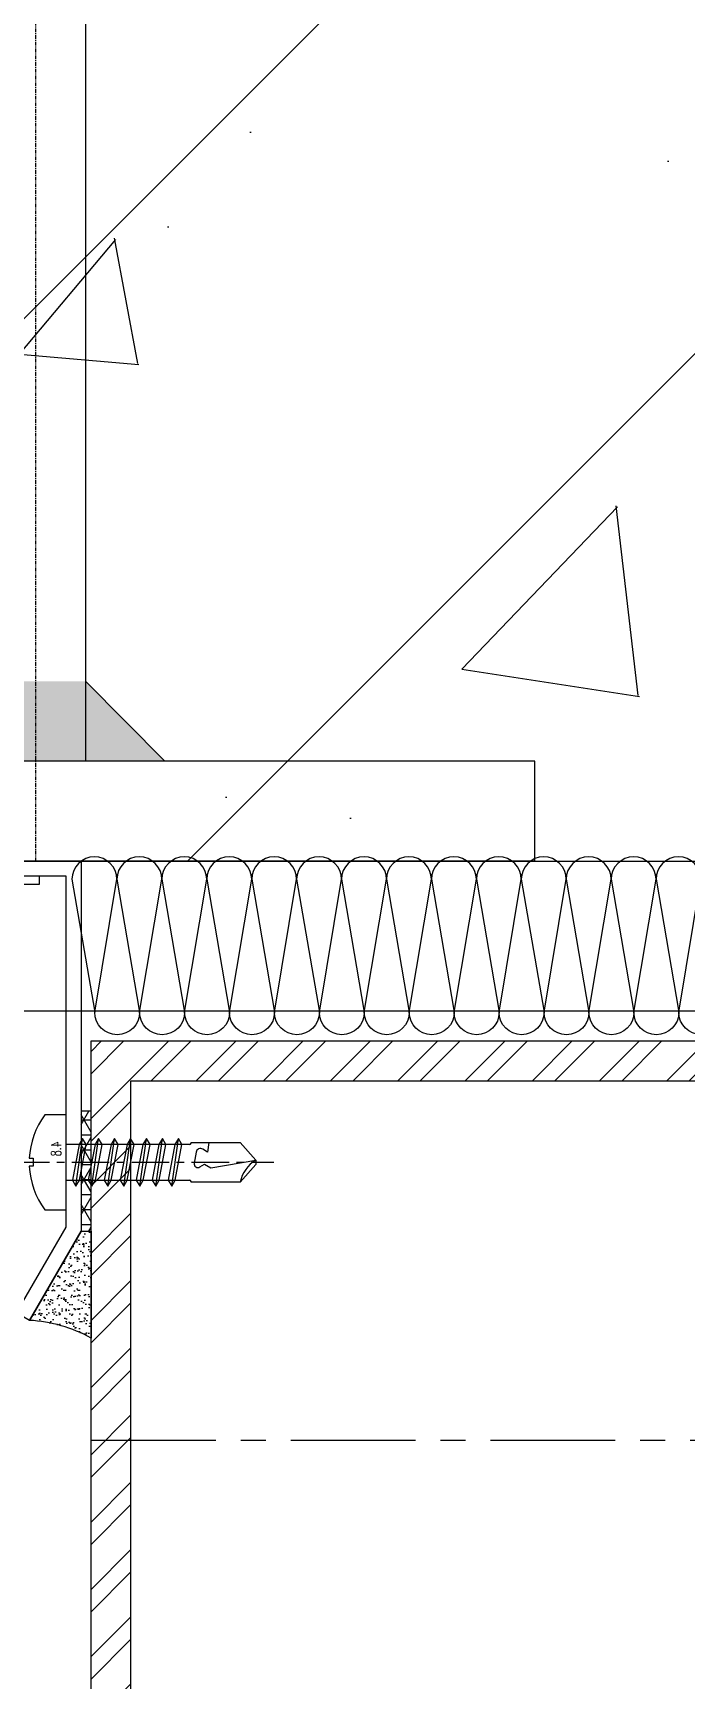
# Model space of a CAD drawing. Extents: x -160106 to 966792, y -663931 to 1550022.
# Drawn here: x -81738 to -81672.6, y -86469.8 to -86304.8 of the extents above; entities that cross this region are included whole.
import ezdxf
from ezdxf.enums import TextEntityAlignment as Align
from ezdxf.xclip import XClip

# ---------------------------------------------------------------- set-up
doc = ezdxf.new("R2010")
doc.units = 0
doc.linetypes.add('CENTER', pattern=[2, 1.25, -0.25, 0.25, -0.25])
doc.linetypes.add('ZN-CENTER', pattern=[2, 1.25, -0.25, 0.25, -0.25])
for name, color, linetype in [('!ZN1-填充-8', 8, 'Continuous'), ('!ZN4-辅助材料-1', 1, 'Continuous'), ('!ZN4-配件-11', 11, 'Continuous'), ('!ZN5-钢材投影-40', 40, 'Continuous'), ('!ZN5-铝材断面-6', 6, 'Continuous'), ('20剖面图$0$AS-COLN', 6, 'Continuous'), ('20剖面图$0$AS-WALL', 40, 'Continuous'), ('2钢材断面', 2, 'Continuous'), ('40钢材投影', 40, 'Continuous'), ('A_Hatch', 8, 'Continuous'), ('ALT_CEN-0-30', 1, 'CENTER'), ('Fill', 8, 'Continuous'), ('S-SHAPE', 51, 'Continuous'), ('ZX', 240, 'CENTER')]:
    doc.layers.add(name, color=color, linetype=linetype)
doc.styles.add('DHTEXT-1', font='ROMANS.shx', dxfattribs={"width": 0.7, "bigfont": 'CHINESE.shx'})

# ---------------------------------------------------------------- blocks, each defined once
blk = doc.blocks.new('20250822090122')
at = {"layer": 'A_Hatch'}
h = blk.add_hatch(dxfattribs=at)
h.set_pattern_fill('ANSI32', color=256)
h.set_pattern_definition([(45, (-80, -40), (-3.367596045400933, 3.367596045400933), []), (45, (-77.75493500000448, -40), (-3.367596045400933, 3.367596045400933), [])])
h.paths.add_polyline_path([(0, 40), (-80, 40), (-80, -40), (0, -40)])
h.paths.add_polyline_path([(-4, 36), (-4, -36), (-76, -36), (-76, 36)], flags=16)
at = {"layer": '2钢材断面'}
for points in [[(-80, 40), (0, 40), (0, -40), (-80, -40)], [(-76, 36), (-4, 36), (-4, -36), (-76, -36)]]:
    blk.add_lwpolyline(points, close=True, dxfattribs=at)
blk = doc.blocks.new('A$Cec10f56f')
at = {"layer": '!ZN1-填充-8'}
h = blk.add_hatch(color=252, dxfattribs=at)
h.dxf.hatch_style = 1
h.paths.add_polyline_path([(10.00000073583942, 54.9999991057266), (10.00000073583942, 62.94425072797458), (18.00873087856598, 54.99999902409036)])
h = blk.add_hatch(color=252, dxfattribs=at)
h.dxf.hatch_style = 1
h.paths.add_polyline_path([(18.00873087856598, 54.99999902409036), (18.0087308887596, 44.99999946681783), (10.00000074603304, 44.99999946681783), (10.00000073583942, 54.9999991057266)])
at = {"layer": '2钢材断面'}
for p, q in [((0, 100), (10, 100)), ((0, 100), (0, -100)), ((10, 100), (10.00000109216853, 45))]:
    blk.add_line(p, q, dxfattribs=at)
at = {"layer": '40钢材投影'}
for p, q in [((18.00873087856598, 54.99999902409036), (10.00000073583942, 62.94425072797458)), ((10.00000015634578, 54.9999999126303), (200, 54.99999761907384))]:
    blk.add_line(p, q, dxfattribs=at)
at = {"layer": 'ALT_CEN-0-30', "ltscale": 0.3}
blk.add_line((0, 50), (197.8050792769063, 50), dxfattribs=at)
blk = doc.blocks.new('*U1052')
at = {"linetype": 'ByBlock', "ltscale": 10}
for p, q in [((0, 1.789999867445902), (12.37876803610058, 1.790001182417058)), ((0.980701996714231, 2.400000000000388), (1.655298003285623, -2.399999999999794)), ((2.580701996714221, 2.400000180351707), (3.255298003285612, -2.399999819648475)), ((4.180701996714211, 2.400000360703027), (4.855298003285602, -2.399999639297155)), ((5.780701996714201, 2.400000541054347), (6.455298003285593, -2.399999458945835)), ((7.38070199671419, 2.400000721405667), (8.055298003285582, -2.399999278594515)), ((8.980701996714181, 2.400000901756987), (9.655298003285573, -2.399999098243195)), ((10.58070199671417, 2.400001082108306), (11.25529800328556, -2.399998917891875)), ((12.37911330780593, -1.789998812574835), (0, -1.790000231097596))]:
    blk.add_line(p, q, dxfattribs=at)
at = {"color": 0, "linetype": 'CENTER', "ltscale": 3}
blk.add_line((-5.424020796972441, 2.968965134506063e-13), (20.8, 2.966515921798418e-13), dxfattribs=at)
at = {"linetype": 'ByBlock', "ltscale": 10}
blk.add_lwpolyline([(-3.299999999999955, 0.4000000000003876), (-3.689993742175107, 0.3999999999999488, -0.1474780726293994), (-2.137196594791703, 4.750000000000297), (0, 4.750000000000293), (0, -4.749999999999703), (-2.137196594791703, -4.749999999999703, -0.1474780726293994), (-3.689993742175107, -0.3999999999993538), (-3.299999999999955, -0.3999999999995669)], format="xyb", close=True, dxfattribs=at)
for points in [[(1.303114339079855, -1.789999999999667), (0.6285183325084631, 1.79000000000026), (0.980701996714231, 2.40000000000016), (1.332885660919771, 1.79000000000026), (2.00748166749139, -1.789999999999667), (1.655298003285623, -2.399999999999794)], [(2.903114339079845, -1.789999819648347), (2.228518332508453, 1.79000018035158), (2.580701996714221, 2.40000018035148), (2.932885660919761, 1.79000018035158), (3.60748166749138, -1.789999819648347), (3.255298003285612, -2.399999819648475)], [(4.503114339079834, -1.789999639297027), (3.828518332508443, 1.7900003607029), (4.180701996714211, 2.4000003607028), (4.532885660919751, 1.7900003607029), (5.20748166749137, -1.789999639297027), (4.855298003285602, -2.399999639297155)], [(6.103114339079825, -1.789999458945708), (5.428518332508434, 1.79000054105422), (5.780701996714201, 2.40000054105412), (6.132885660919742, 1.79000054105422), (6.807481667491361, -1.789999458945708), (6.455298003285593, -2.399999458945835)], [(7.703114339079814, -1.789999278594388), (7.028518332508423, 1.79000072140554), (7.38070199671419, 2.40000072140544), (7.732885660919731, 1.79000072140554), (8.40748166749135, -1.789999278594388), (8.055298003285582, -2.399999278594515)], [(9.303114339079805, -1.789999098243068), (8.628518332508413, 1.790000901756859), (8.980701996714181, 2.400000901756759), (9.332885660919722, 1.790000901756859), (10.00748166749134, -1.789999098243068), (9.655298003285573, -2.399999098243195)], [(10.9031143390798, -1.789998917891748), (10.2285183325084, 1.790001082108179), (10.58070199671417, 2.400001082108079), (10.93288566091971, 1.790001082108179), (11.60748166749133, -1.789998917891748), (11.25529800328556, -2.399998917891875)]]:
    blk.add_lwpolyline(points, close=True, dxfattribs=at)
for points in [[(12.37876803610061, -1.789998373019467, -0.414213562373095), (12.51437409670666, -1.925604433625574), (12.51437409670666, -1.993407463929112), (17.43498771318855, -1.993407463929112), (19, -0.2249860862085828), (19, 0.2249893401696905), (17.43498771318764, 1.993410717890958), (12.51437409670666, 1.993410717891413), (12.51437409670666, 1.925607687586625, -0.3961024401722377), (12.37876803610058, 1.790001182417058)], [(14.28923658521796, -1.993407463929112), (14.15465446581345, -1.026745245996176), (13.70006783590713, -1.308347583106263, -0.5304615897786895), (13.01996537693003, -1.003958735079118), (12.82794170274155, 0.08506163728137572, -0.6513157956771675), (13.39763620375697, 0.4671063739168968), (13.84998178346825, 0.1810643161583467), (14.50829240067856, 0.5673457527031811), (19, -0.2249860862085828, -0.2012259957209903), (17.43498771318764, 1.993410717890958)]]:
    blk.add_lwpolyline(points, format="xyb", dxfattribs=at)
at = {"layer": 'Defpoints', "color": 0, "ltscale": 10, "style": 'DHTEXT-1', "width": 0.7}
blk.add_text('4.8', height=1, rotation=90, dxfattribs=at).set_placement((-0.4943080637851551, -1.360906739295844), align=Align.CENTER)
blk = doc.blocks.new('*U2373')
at = {"linetype": 'ByBlock', "ltscale": 10}
for p, q in [((-0.7999999999997556, 4.200000000000042), (-0.7999999999997556, -4.20000000000147)), ((-1.335820343228988e-12, 4.200000000000042), (-0.7999999999997556, 4.200000000000042)), ((1.335820343228988e-12, -4.199999999999935), (-1.335820343228988e-12, 4.200000000000042)), ((-1.099999999999767, 2.281819537641123), (-1.099999999999767, -2.281819537642608)), ((-0.9499999999997897, 2.326965969312877), (-0.9499999999997897, -2.326965969314362)), ((-0.7999999999997556, -4.20000000000147), (1.335820343228988e-12, -4.199999999999935))]:
    blk.add_line(p, q, dxfattribs=at)
at = {"color": 0, "linetype": 'ZN-CENTER', "ltscale": 6}
blk.add_line((43.75691669705304, 4.925789506012574e-14), (-2.334210881697629, 5.329070518200751e-14), dxfattribs=at)
at = {"linetype": 'ByBlock', "ltscale": 10}
blk.add_lwpolyline([(0, -2.522000000000165, -0.414213562373095), (0.6719999999999402, -1.849999999999969), (35.87027027027045, -1.849999999999973), (42, 4.925789506012574e-14), (35.87027027027045, 1.850000000000072), (0.6719999999999402, 1.850000000000076, -0.414213562373095), (0, 2.521999999999476)], format="xyb", dxfattribs=at)
for centre, start, end in [((-1.117211323007012, 2.610766877386478), 272.9951230191359, 344.3665125859252), ((-1.117211323007012, -2.610766877387963), 15.63348741407401, 87.00487698086415)]:
    blk.add_arc(centre, 0.329397301089755, start, end, dxfattribs=at)
at = {"layer": 'Defpoints', "color": 0, "ltscale": 10, "style": 'DHTEXT-1', "width": 0.7}
blk.add_text('3.7', height=1.125, rotation=90, dxfattribs=at).set_placement((3.092591720855712, -0.9336714974895588), align=Align.CENTER)
blk = doc.blocks.new('20250825140103')
at = {"layer": '!ZN1-填充-8'}
h = blk.add_hatch(dxfattribs=at)
h.set_pattern_fill('AR-SAND', color=256, scale=0.5, angle=180, style=0)
h.set_pattern_definition([(217.5, (-114235.6085698641, 14972.86232102931), (0.03149667905480396, -0.9634118845065793), [0, -0.76, 0, -0.85, 0, -0.8125]), (187.5, (-114235.6085698641, 14972.86232102931), (-0.8848883526338638, -1.41107303261487), [0, -0.4099999999999999, 0, -0.6849999999999999, 0, -0.2625]), (147.4999999999999, (-114234.9935698641, 14972.86232102931), (-1.557070930875748, -0.002829526768482058), [0, -0.2499999999999989, 0, -0.8999999999999955, 0, -1.174999999999991]), (137.5, (-114234.9935698641, 14972.86232102931), (-1.503063302286147, -0.4388377824671244), [0, -0.125, 0, -0.59, 0, -0.675])])
edge = h.paths.add_edge_path()
edge.add_line((-25.57487076840334, 18.0000002359011), (-14.32776857524732, 18.00000023588655))
edge.add_line((-14.32776857527642, 18.00000023588655), (-23.26648358221428, 12.83923072041216))
edge.add_ellipse((-33.49690326087148, 11.35986354925262), major_axis=(-7.309241206491246, 7.309241206491248), ratio=0.9999999999978988, start_angle=233.2282055617725, end_angle=264.9692674028663)
at = {"layer": '!ZN1-填充-8', "ltscale": 0.1}
h = blk.add_hatch(dxfattribs=at)
h.set_pattern_fill('NET3', color=256, scale=3, style=0)
h.set_pattern_definition([(7.016477563892661e-15, (-114227.9068030487, 15115.33488656989), (0, 1.5), []), (59.99999999999999, (-114227.9068030487, 15115.33488656989), (-1.299038105676658, 0.7500000000000002), []), (120, (-114227.9068030487, 15115.33488656989), (-1.299038105676658, -0.7499999999999997), [])])
h.paths.add_polyline_path([(7.275957614183426e-12, -7.053067360422574), (-0.999999999992724, -7.053067360422574), (-1.000000000021828, -19.05306184489746), (-2.182787284255028e-11, -19.05306184489746)])
at = {"layer": '!ZN1-填充-8'}
h = blk.add_hatch(dxfattribs=at)
h.set_pattern_fill('AR-SAND', color=256, scale=0.5, angle=180, style=0)
h.set_pattern_definition([(217.5, (-114102.9066901646, 15105.04137791814), (0.03149667905480396, -0.9634118845065793), [0, -0.76, 0, -0.85, 0, -0.8125]), (187.5, (-114102.9066901646, 15105.04137791814), (-0.8848883526338638, -1.41107303261487), [0, -0.4099999999999999, 0, -0.6849999999999999, 0, -0.2625]), (147.4999999999999, (-114102.2916901646, 15105.04137791814), (-1.557070930875748, -0.002829526768482058), [0, -0.2499999999999991, 0, -0.8999999999999962, 0, -1.174999999999992]), (137.5, (-114102.2916901646, 15105.04137791814), (-1.503063302286147, -0.4388377824671244), [0, -0.125, 0, -0.59, 0, -0.675])])
edge = h.paths.add_edge_path()
edge.add_arc((-6.946611648883845, -42.34957728948211), 14.37929001258051, 421.1120418865715, 446.8671693198141)
edge.add_line((-6.160769515488937, -27.99177685183531), (-1.000000000021828, -19.05306184489746))
edge.add_line((-0.999999999992724, -19.05306184489746), (-7.275957614183426e-12, -19.05306184489746))
edge.add_line((-2.182787284255028e-11, -19.05306184489746), (-7.275957614183426e-12, -29.75955870864709))
at = {"layer": '!ZN4-辅助材料-1', "ltscale": 4}
for points in [[(-23.26648358219973, 12.83923072041944), (-14.32776857527642, 18.00000023587199), (-14.32776857527642, 18.00000023587199), (-26.53426543901878, 18.0000002359011, -0.1983726770642686), (-23.26648358219973, 12.83923072040488)], [(-6.160769515488937, -27.99177685183531), (-1.000000000021828, -19.05306184489746), (-2.182787284255028e-11, -19.05306184489746), (7.275957614183426e-12, -29.75955870866164, 0.1128534114984326), (-6.160769515488937, -27.99177685183531)]]:
    blk.add_lwpolyline(points, format="xyb", dxfattribs=at)
blk.add_lwpolyline([(7.275957614183426e-12, -7.053067360422574), (-0.999999999992724, -7.053067360422574), (-1.000000000021828, -19.05306184489746), (-2.182787284255028e-11, -19.05306184489746)], close=True, dxfattribs=at)
at = {"ltscale": 20}
for points in [[(-2.500000000021828, 16.50000023588655), (-13.9258447866232, 16.50000023587199), (-22.51648358219973, 11.5401926147315), (-23.26648358219973, 12.83923072041944), (-14.32776857527642, 18.00000023587199), (-0.999999999992724, 18.00000023588655)], [(-0.999999999992724, 18.00000023588655), (-0.999999999992724, -19.0530618448829), (-6.160769515488937, -27.99177685183531), (-7.459807621162327, -27.24177685183531), (-2.500000000021828, -18.65113805624424), (-2.500000000021828, 16.50000023588655)]]:
    blk.add_lwpolyline(points, dxfattribs=at)
at = {"layer": '!ZN4-配件-11', "color": 1, "rotation": 89.99999999999999}
blk.add_blockref('*U2373', (-9.34564912236965, 16.50000023587927), dxfattribs=at)
at = {"layer": '!ZN4-配件-11', "color": 1, "xscale": -1, "rotation": 180}
blk.add_blockref('*U1052', (-2.500000000021828, -12.16106435223628), dxfattribs=at)
blk = doc.blocks.new('20250825140909')
at = {"layer": '!ZN1-填充-8', "ltscale": 20}
h = blk.add_hatch(dxfattribs=at)
h.set_pattern_fill('钢筋混凝土', color=256, scale=20)
h.set_pattern_definition([(45, (59817.96085020501, 68234.19320706406), (-35.35533905932738, 35.35533905932738), []), (49.99999999999999, (59817.96085020501, 68234.19320706406), (143.4520365201507, -12.55042699651902), [15, -165]), (355, (59817.96085020501, 68234.19320706406), (-27.7502667226, 150.4384267400024), [12, -132]), (100.4514, (59829.91518620501, 68233.14733906406), (115.7018763428043, 137.8879084121907), [12.748038, -140.2284224]), (46.18420000000001, (59817.96085020501, 68274.19320706406), (213.4482097251289, -33.10380286580362), [22.5, -247.5]), (96.6356, (59835.748199205, 68271.43454566406), (186.9325411097407, 194.8235741800883), [19.1220576, -210.3426]), (351.1842, (59817.96085020501, 68274.19320706406), (186.9323890267254, 194.8237201850649), [18, -198]), (21, (59837.96085020501, 68264.19320706406), (119.3814104236923, -80.52377813306776), [15, -165]), (326.0000000000001, (59837.96085020501, 68264.19320706406), (48.66306638431634, 145.0300090093706), [12, -132]), (71.4514, (59847.90929680501, 68257.48288586407), (168.044525716298, 64.50609934199048), [12.748038, -140.2284224]), (37.50000000000001, (59817.96085020501, 68234.19320706406), (2.431971063458134, 66.5787707662623), [0, -130.4, 0, -134, 0, -132.5]), (7.499999999999999, (59817.96085020501, 68234.19320706406), (52.61390748842972, 78.88234237647205), [0, -76.39999999999999, 0, -127.4, 0, -50.5]), (327.5, (59773.360850205, 68234.19320706406), (106.7644872344818, -4.510974346875951), [0, -50, 0, -156, 0, -207]), (317.5, (59753.360850205, 68234.19320706406), (116.6372338684772, 20.02099646646354), [0, -65, 0, -103.6, 0, -147])])
h.paths.add_polyline_path([(-2500.000017781305, 6740.000003025169), (-2499.999992554804, 5000.000000114553), (-2200.095909089301, 4999.999999775086), (-2199.999992644211, 6739.999999809545), (-2100.004742117948, 6739.999999904656), (-2100.000017781305, 7189.999999769847), (-1699.999992630008, 7189.999999769847), (-1699.999992548284, 7439.999999769847), (-2500.000017783401, 7444.999999867054)])
at = {"layer": '!ZN5-钢材投影-40', "ltscale": 0.3}
blk.add_line((-2454.464954245224, 4985.000000114553), (-2254.463239271339, 4985.000000114553), dxfattribs=at)
at = {"layer": '20剖面图$0$AS-COLN'}
blk.add_line((-2499.999992554804, 5000.000000114553), (-2199.999992554804, 5000.000000114553), dxfattribs=at)
at = {"layer": '20剖面图$0$AS-WALL', "color": 8}
blk.add_lwpolyline([(5346.995718424878, -300.0000000002328), (799.9999961992435, -300.0000000002328), (-2150.01511635221, -5.119915141578531)], dxfattribs=at)
at = {"layer": 'Fill'}
blk.add_lwpolyline([(-2271.093341549917, 4984.865497892286, -1), (-2275.593341549917, 4984.865497892286), (-2273.373955221294, 4998.181815864024, 1), (-2277.873955221294, 4998.181815864024), (-2275.593341549917, 4984.865497892286, -1), (-2280.093341549917, 4984.865497892286), (-2277.873955221294, 4998.181815864024, 1), (-2282.373955221294, 4998.181815864024), (-2280.093341549917, 4984.865497892286, -1), (-2284.593341549917, 4984.865497892286), (-2282.373955221294, 4998.181815864024, 1), (-2286.873955221294, 4998.181815864024), (-2284.593341549917, 4984.865497892286, -1), (-2289.093341549917, 4984.865497892286), (-2286.873955221294, 4998.181815864024, 1), (-2291.373955221294, 4998.181815864024), (-2289.093341549917, 4984.865497892286, -1), (-2293.593341549917, 4984.865497892286), (-2291.373955221294, 4998.181815864024, 1), (-2295.873955221294, 4998.181815864024), (-2293.593341549917, 4984.865497892286, -1), (-2298.093341549917, 4984.865497892286), (-2295.873955221294, 4998.181815864024, 1), (-2300.373955221294, 4998.181815864024), (-2298.093341549917, 4984.865497892286, -1), (-2302.593341549917, 4984.865497892286), (-2300.373955221294, 4998.181815864024, 1), (-2304.873955221294, 4998.181815864024), (-2302.593341549917, 4984.865497892286, -1), (-2307.093341549917, 4984.865497892286), (-2304.873955221294, 4998.181815864024, 1), (-2309.373955221294, 4998.181815864024), (-2307.093341549917, 4984.865497892286, -1), (-2311.593341549917, 4984.865497892286), (-2309.373955221294, 4998.181815864024, 1), (-2313.873955221294, 4998.181815864024), (-2311.593341549917, 4984.865497892286, -1), (-2316.093341549917, 4984.865497892286), (-2313.873955221294, 4998.181815864024, 1), (-2318.373955221294, 4998.181815864024), (-2316.093341549917, 4984.865497892286, -1), (-2320.593341549917, 4984.865497892286), (-2318.373955221294, 4998.181815864024, 1), (-2322.873955221294, 4998.181815864024), (-2320.593341549917, 4984.865497892286, -1), (-2325.093341549917, 4984.865497892286), (-2322.873955221294, 4998.181815864024, 1), (-2327.373955221294, 4998.181815864024), (-2325.093341549917, 4984.865497892286, -1), (-2329.593341549917, 4984.865497892286), (-2327.373955221294, 4998.181815864024, 1), (-2331.873955221294, 4998.181815864024), (-2329.593341549917, 4984.865497892286, -1), (-2334.093341549917, 4984.865497892286), (-2331.873955221294, 4998.181815864024, 1), (-2336.373955221294, 4998.181815864024), (-2334.093341549917, 4984.865497892286)], format="xyb", dxfattribs=at)
at = {"layer": 'S-SHAPE'}
blk.add_lwpolyline([(-2500.000017781305, 6740.000003025169), (-2500.000017781305, 4999.999999775086), (-2200.000017781305, 4999.999999775086), (-2200.000017781305, 6740.000003025169)], dxfattribs=at)
at = {"layer": 'ZX', "ltscale": 10}
blk.add_line((-2334.463239271354, 4941.999999878666), (-2200.06323927136, 4941.999999878666), dxfattribs=at)
at = {"layer": '!ZN5-铝材断面-6', "ltscale": 100}
blk.add_blockref('20250822090122', (-2254.463239271354, 4941.999999878666), dxfattribs=at)
at = {"ltscale": 1000}
blk.add_blockref('20250825140103', (-2334.463239271354, 4981.999999878666), dxfattribs=at)
at = {"layer": '40钢材投影', "color": 2, "ltscale": 500, "xscale": -1, "rotation": 270}
blk.add_blockref('A$Cec10f56f', (-2389.999992554804, 5000.000000114582), dxfattribs=at)

msp = doc.modelspace()

# ---------------------------------------------------------------- block references
at = {"ltscale": 1000}
ref = msp.add_blockref('20250825140909', (-79397.72262521982, -91387.76777272491), dxfattribs=at)
XClip(ref).set_block_clipping_path([(-2622.846925787424, 4702.459013957654), (-1797.0541882784964, 5758.518292911584)])
ref = msp.add_blockref('20250825140909', (-81179.72262521982, -86283.6863583739), dxfattribs=at)
XClip(ref).set_block_clipping_path([(-2707.7881722578677, -436.326045944239), (-1834.5205129443566, 518.5130934830522)])

doc.saveas('drawing.dxf')
